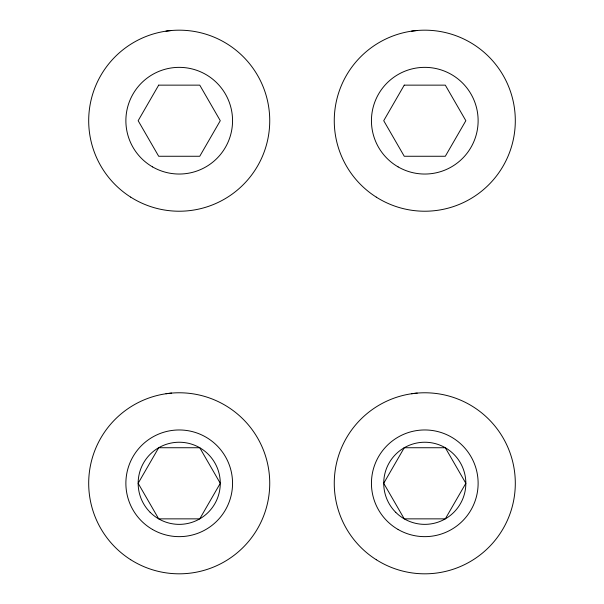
<?xml version="1.0" encoding="UTF-8"?>
<svg xmlns="http://www.w3.org/2000/svg" width="604" height="604" viewBox="0 0 604 604"><rect width="100%" height="100%" fill="white"/><g stroke="black" fill="none" stroke-linecap="round" stroke-linejoin="round"><path stroke-width="0.91" d="M165.994 31.151L171.642 30.494M411.558 31.151L417.213 30.494M165.994 393.748L171.642 393.098M411.558 393.748L417.213 393.098M158.686 85.141L138.15 120.702L158.686 156.262L199.75 156.262L220.279 120.702L199.75 85.141L158.686 85.141M158.686 447.738L138.15 483.298L158.686 518.859L199.75 518.859L220.279 483.298L199.75 447.738L158.686 447.738M404.25 85.141L383.721 120.702L404.25 156.262L445.314 156.262L465.85 120.702L445.314 85.141L404.25 85.141M404.25 447.738L383.721 483.298L404.25 518.859L445.314 518.859L465.85 483.298L445.314 447.738L404.25 447.738M130.713 559.727A90.517 90.517 0 0 0 269.656 487.088A90.517 90.517 0 0 0 137.274 403.079A90.517 90.517 0 0 0 130.713 559.727M150.177 512.335A41.064 41.064 0 0 0 218.882 493.929A41.064 41.064 0 0 0 168.584 443.638A41.064 41.064 0 0 0 150.177 512.335M376.284 559.727A90.517 90.517 0 0 0 515.227 487.088A90.517 90.517 0 0 0 382.845 403.079A90.517 90.517 0 0 0 376.284 559.727M395.748 512.335A41.064 41.064 0 0 0 464.446 493.929A41.064 41.064 0 0 0 414.155 443.638A41.064 41.064 0 0 0 395.748 512.335M398.111 529.497A53.341 53.341 0 0 0 478.126 483.298A53.341 53.341 0 0 0 398.111 437.107A53.341 53.341 0 0 0 398.111 529.497M152.548 529.497A53.341 53.341 0 0 0 232.555 483.298A53.341 53.341 0 0 0 152.548 437.107A53.341 53.341 0 0 0 152.548 529.497M376.284 197.131A90.517 90.517 0 0 0 515.227 124.492A90.517 90.517 0 0 0 382.845 40.483A90.517 90.517 0 0 0 376.284 197.131M130.713 197.131A90.517 90.517 0 0 0 269.656 124.492A90.517 90.517 0 0 0 137.274 40.483A90.517 90.517 0 0 0 130.713 197.131M152.548 166.893A53.341 53.341 0 0 0 232.555 120.702A53.341 53.341 0 0 0 152.548 74.503A53.341 53.341 0 0 0 152.548 166.893M398.111 166.893A53.341 53.341 0 0 0 478.126 120.702A53.341 53.341 0 0 0 398.111 74.503A53.341 53.341 0 0 0 398.111 166.893"/></g></svg>
